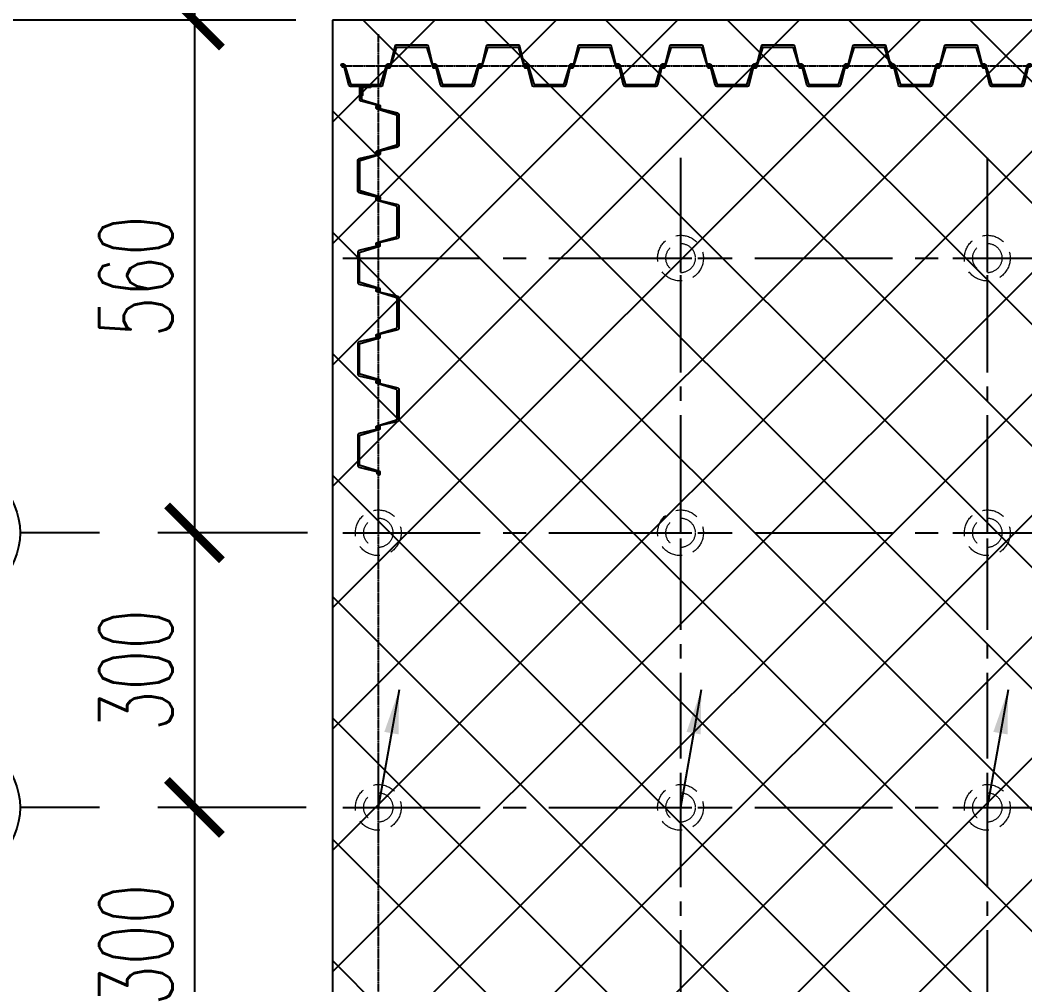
# Model space of a CAD drawing. Extents: x -64479 to 90650, y -38385 to 38270.
# Drawn here: x -50910 to -49813, y 10174 to 11228 of the extents above; entities that cross this region are included whole.
import ezdxf

# ---------------------------------------------------------------- set-up
doc = ezdxf.new("R2010")
doc.units = 0
doc.header["$MEASUREMENT"] = 0
doc.linetypes.add('CENTER2', pattern=[1.125, 0.75, -0.125, 0.125, -0.125])
doc.linetypes.add('HIDDEN', pattern=[0.375, 0.25, -0.125])
doc.layers.get('0').update_dxf_attribs({"linetype": 'CONTINUOUS'})
for name, color, linetype in [('BORDER', 2, 'CONTINUOUS'), ('CENTER', 9, 'CENTER2'), ('Cu', 230, 'CONTINUOUS'), ('Dam', 4, 'CONTINUOUS'), ('DIMENSION', 4, 'CONTINUOUS'), ('HATCH', 7, 'CONTINUOUS'), ('TEXT', 3, 'CONTINUOUS')]:
    doc.layers.add(name, color=color, linetype=linetype)
doc.layers.add('KHUAT', color=235, linetype='HIDDEN', lineweight=18)
doc.styles.add('DIM', font='romans.shx', dxfattribs={"width": 0.65})
doc.dimstyles.new('1-400', dxfattribs={"dimscale": 400, "dimtxt": 0.22, "dimasz": 0.12, "dimexe": 0.1, "dimexo": 0.1, "dimgap": 0.08, "dimtad": 1, "dimdec": 0, "dimzin": 0, "dimdsep": 46, "dimtxsty": 'DIM', "dimblk": 'ARCHTICK', "dimcen": 0.15, "dimdle": 0.1, "dimclrd": 4, "dimclre": 7, "dimclrt": 2, "dimaunit": 1, "dimadec": 0, "dimazin": 0, "dimtfac": 1, "dimtdec": 0, "dimtix": 1, "dimtmove": 1, "dimatfit": 3, "dimfxl": 1, "dimtolj": 1, "dimtzin": 0, "dimarcsym": 0})
doc.dimstyles.new('400.Ph', dxfattribs={"dimscale": 400, "dimtxt": 0.2, "dimasz": 0.15, "dimexe": 0.1, "dimexo": 0.1, "dimgap": 0.06, "dimtad": 1, "dimdec": 0, "dimzin": 0, "dimdsep": 46, "dimtxsty": 'DIM', "dimblk": 'ARCHTICK', "dimcen": 0.15, "dimdle": 0.1, "dimclrd": 256, "dimclre": 7, "dimclrt": 6, "dimadec": 0, "dimazin": 0, "dimtfac": 1, "dimtdec": 0, "dimtix": 1, "dimtmove": 0, "dimatfit": 3, "dimldrblk": 'ARCHTICK', "dimfxl": 1, "dimtolj": 1, "dimtzin": 0, "dimarcsym": 0})

# ---------------------------------------------------------------- blocks, each defined once
blk = doc.blocks.new('CocD500_HH')
at = {"layer": 'CENTER', "ltscale": 50}
for p, q in [((0, 37.5), (0, -37.5)), ((-37.5, 0), (37.5, 0))]:
    blk.add_line(p, q, dxfattribs=at)
at = {"layer": 'KHUAT', "ltscale": 100}
for radius in [25, 16]:
    blk.add_circle((0, 0), radius, dxfattribs=at)
blk = doc.blocks.new('_ArchTick')
at = {"color": 0, "linetype": 'ByBlock', "const_width": 0.15}
blk.add_lwpolyline([(-0.5, -0.5), (0.5, 0.5)], dxfattribs=at)
blk = doc.blocks.new('Cu SKSP-V SY390')
at = {"layer": 'CENTER'}
for p, q in [((-25, 20.3), (-25, 24.7)), ((25, 20.3), (25, 24.7))]:
    blk.add_line(p, q, dxfattribs=at)
at = {"layer": 'Cu'}
blk.add_lwpolyline([(-16.6, 2.7, 0.331206), (-15.7, 2), (15.7, 2, 0.331206), (16.6, 2.7), (23.1, 23.9, -0.331206), (24.1, 24.7), (25.3, 24.7, -0.223582), (26.5, 24.1, -0.452935), (26.1, 22.2), (25, 21.7, -0.518485), (24.2, 21.9, -0.300037), (24.7, 22.4), (25.7, 22.9, 0.427626), (25.8, 23.6, 0.215462), (25.3, 23.9), (24.5, 23.9, 0.331206), (23.7, 23.3), (18.4, 1.3, -0.331206), (16.7, 0), (-16.7, 0, -0.331206), (-18.4, 1.3), (-23.7, 23.3, 0.331206), (-24.5, 23.9), (-25.3, 23.9, 0.215462), (-25.8, 23.6, 0.427626), (-25.7, 22.9), (-24.7, 22.4, -0.300037), (-24.2, 21.9, -0.518485), (-25, 21.7), (-26.1, 22.2, -0.452935), (-26.5, 24.1, -0.223582), (-25.3, 24.7), (-24.1, 24.7, -0.331206), (-23.1, 23.9)], format="xyb", close=True, dxfattribs=at)
blk = doc.blocks.new('Cu SKSP-V Loai SY390')
at = {"layer": 'CENTER'}
for p, q in [((-25, 20.3), (-25, 24.7)), ((25, 20.3), (25, 24.7))]:
    blk.add_line(p, q, dxfattribs=at)
at = {"layer": 'Cu'}
blk.add_lwpolyline([(-16.6, 2.7, 0.331206), (-15.7, 2), (15.7, 2, 0.331206), (16.6, 2.7), (23.1, 23.9, -0.331206), (24.1, 24.7), (25.3, 24.7, -0.223582), (26.5, 24.1, -0.452935), (26.1, 22.2), (25, 21.7, -0.518485), (24.2, 21.9, -0.300037), (24.7, 22.4), (25.7, 22.9, 0.427626), (25.8, 23.6, 0.215462), (25.3, 23.9), (24.5, 23.9, 0.331206), (23.7, 23.3), (18.4, 1.3, -0.331206), (16.7, 0), (-16.7, 0, -0.331206), (-18.4, 1.3), (-23.7, 23.3, 0.331206), (-24.5, 23.9), (-25.3, 23.9, 0.215462), (-25.8, 23.6, 0.427626), (-25.7, 22.9), (-24.7, 22.4, -0.300037), (-24.2, 21.9, -0.518485), (-25, 21.7), (-26.1, 22.2, -0.452935), (-26.5, 24.1, -0.223582), (-25.3, 24.7), (-24.1, 24.7, -0.331206), (-23.1, 23.9)], format="xyb", close=True, dxfattribs=at)
at = {"layer": 'DIMENSION'}
blk.add_blockref('Cu SKSP-V SY390', (0, 0), dxfattribs=at)
blk = doc.blocks.new('*U12')
at = {"layer": 'DIMENSION', "xscale": -1, "rotation": 180}
for p in [(50, 45), (150, 45), (250, 45), (350, 45), (450, 45), (550, 45), (650, 45)]:
    blk.add_blockref('Cu SKSP-V Loai SY390', p, dxfattribs=at)
at = {"layer": 'DIMENSION'}
for p in [(0, 0), (100, 0), (200, 0), (300, 0), (400, 0), (500, 0), (600, 0), (700, 0)]:
    blk.add_blockref('Cu SKSP-V Loai SY390', p, dxfattribs=at)
blk = doc.blocks.new('*U13')
at = {"layer": 'DIMENSION', "xscale": -1, "rotation": 180}
for p in [(50, 45), (150, 45), (250, 45), (350, 45)]:
    blk.add_blockref('Cu SKSP-V Loai SY390', p, dxfattribs=at)
at = {"layer": 'DIMENSION'}
for p in [(0, 0), (100, 0), (200, 0), (300, 0)]:
    blk.add_blockref('Cu SKSP-V Loai SY390', p, dxfattribs=at)
blk = doc.blocks.new('*D14')
at = {"layer": 'DIMENSION', "lineweight": -2}
blk.add_line((-51207.4, 13667.7), (-51207.4, 11187.7), dxfattribs=at)
at = {"layer": 'DIMENSION', "color": 7, "lineweight": -2}
for p, q in [((-50609.1, 13627.7), (-51247.4, 13627.7)), ((-50609.1, 11227.7), (-51247.4, 11227.7))]:
    blk.add_line(p, q, dxfattribs=at)
at = {"layer": 'DIMENSION', "lineweight": -2, "xscale": 60, "yscale": 60, "zscale": 60}
for p, rotation in [((-51207.4, 13627.7), 90), ((-51207.4, 11227.7), 270)]:
    blk.add_blockref('_ArchTick', p, dxfattribs=dict(at, rotation=rotation))
at = {"layer": 'DIMENSION', "color": 6, "insert": (-51271.4, 12427.7), "char_height": 80, "attachment_point": 5, "rotation": 90, "style": 'DIM'}
blk.add_mtext('\\A1;2400', dxfattribs=at)
blk = doc.blocks.new('*D15')
at = {"layer": 'DIMENSION', "lineweight": -2}
blk.add_line((-51207.4, 11267.7), (-51207.4, 9927.7), dxfattribs=at)
at = {"layer": 'DIMENSION', "color": 7, "lineweight": -2}
for p, q in [((-50609.1, 11227.7), (-51247.4, 11227.7)), ((-51054.4, 9967.7), (-51247.4, 9967.7))]:
    blk.add_line(p, q, dxfattribs=at)
at = {"layer": 'DIMENSION', "lineweight": -2, "xscale": 60, "yscale": 60, "zscale": 60}
for p, rotation in [((-51207.4, 11227.7), 90), ((-51207.4, 9967.7), 270)]:
    blk.add_blockref('_ArchTick', p, dxfattribs=dict(at, rotation=rotation))
at = {"layer": 'DIMENSION', "color": 6, "insert": (-51271.4, 10597.7), "char_height": 80, "attachment_point": 5, "rotation": 90, "style": 'DIM'}
blk.add_mtext('\\A1;1260', dxfattribs=at)
blk = doc.blocks.new('*D72')
at = {"layer": 'DIMENSION', "lineweight": -2}
for p, q in [((-50719.8, 11352.7), (-50719.8, 11412.7)), ((-50719.8, 11352.7), (-50719.8, 11227.7)), ((-50719.8, 11227.7), (-50719.8, 11167.7))]:
    blk.add_line(p, q, dxfattribs=at)
at = {"layer": 'DIMENSION', "color": 7, "lineweight": -2}
for p, q in [((-50609.1, 11352.7), (-50759.8, 11352.7)), ((-50609.1, 11227.7), (-50759.8, 11227.7))]:
    blk.add_line(p, q, dxfattribs=at)
at = {"layer": 'DIMENSION', "lineweight": -2, "xscale": 60, "yscale": 60, "zscale": 60}
for p, rotation in [((-50719.8, 11352.7), 270), ((-50719.8, 11227.7), 90)]:
    blk.add_blockref('_ArchTick', p, dxfattribs=dict(at, rotation=rotation))
at = {"layer": 'DIMENSION', "color": 6, "insert": (-50783.8, 11290.2), "char_height": 80, "attachment_point": 5, "rotation": 90, "style": 'DIM'}
blk.add_mtext('\\A1;125', dxfattribs=at)
blk = doc.blocks.new('*D454')
at = {"layer": 'DIMENSION', "lineweight": -2}
blk.add_line((-50719.8, 11267.7), (-50719.8, 10627.7), dxfattribs=at)
at = {"layer": 'DIMENSION', "color": 7, "lineweight": -2}
for p, q in [((-50609.1, 11227.7), (-50759.8, 11227.7)), ((-50596.6, 10667.7), (-50759.8, 10667.7))]:
    blk.add_line(p, q, dxfattribs=at)
at = {"layer": 'DIMENSION', "lineweight": -2, "xscale": 60, "yscale": 60, "zscale": 60}
for p, rotation in [((-50719.8, 11227.7), 90), ((-50719.8, 10667.7), 270)]:
    blk.add_blockref('_ArchTick', p, dxfattribs=dict(at, rotation=rotation))
at = {"layer": 'DIMENSION', "color": 6, "insert": (-50783.8, 10947.7), "char_height": 80, "attachment_point": 5, "rotation": 90, "style": 'DIM'}
blk.add_mtext('\\A1;560', dxfattribs=at)
blk = doc.blocks.new('*D455')
at = {"layer": 'DIMENSION', "lineweight": -2}
blk.add_line((-50719.8, 10707.7), (-50719.8, 10327.7), dxfattribs=at)
at = {"layer": 'DIMENSION', "color": 7, "lineweight": -2}
for p, q in [((-50596.6, 10667.7), (-50759.8, 10667.7)), ((-50597.8, 10367.7), (-50759.8, 10367.7))]:
    blk.add_line(p, q, dxfattribs=at)
at = {"layer": 'DIMENSION', "lineweight": -2, "xscale": 60, "yscale": 60, "zscale": 60}
for p, rotation in [((-50719.8, 10667.7), 90), ((-50719.8, 10367.7), 270)]:
    blk.add_blockref('_ArchTick', p, dxfattribs=dict(at, rotation=rotation))
at = {"layer": 'DIMENSION', "color": 6, "insert": (-50783.8, 10517.7), "char_height": 80, "attachment_point": 5, "rotation": 90, "style": 'DIM'}
blk.add_mtext('\\A1;300', dxfattribs=at)
blk = doc.blocks.new('*D456')
at = {"layer": 'DIMENSION', "lineweight": -2}
blk.add_line((-50719.8, 10407.7), (-50719.8, 10027.7), dxfattribs=at)
at = {"layer": 'DIMENSION', "color": 7, "lineweight": -2}
for p, q in [((-50597.8, 10367.7), (-50759.8, 10367.7)), ((-50597.8, 10067.7), (-50759.8, 10067.7))]:
    blk.add_line(p, q, dxfattribs=at)
at = {"layer": 'DIMENSION', "lineweight": -2, "xscale": 60, "yscale": 60, "zscale": 60}
for p, rotation in [((-50719.8, 10367.7), 90), ((-50719.8, 10067.7), 270)]:
    blk.add_blockref('_ArchTick', p, dxfattribs=dict(at, rotation=rotation))
at = {"layer": 'DIMENSION', "color": 6, "insert": (-50783.8, 10217.7), "char_height": 80, "attachment_point": 5, "rotation": 90, "style": 'DIM'}
blk.add_mtext('\\A1;300', dxfattribs=at)

msp = doc.modelspace()

# ---------------------------------------------------------------- hatches: boundary and pattern name
at = {"layer": 'Dam'}
h = msp.add_hatch(dxfattribs=at)
h.set_pattern_fill('ANSI37', color=8, scale=750, style=0)
h.set_pattern_definition([(45, (42841.45, -11350.51), (-66.29126, 66.29126), []), (135, (42841.45, -11350.51), (-66.29126, -66.29126), [])])
h.paths.add_polyline_path([(-46787.1, 10927.7), (-45582.3, 10927.7), (-45582.3, 11227.7), (-50569.1, 11227.7), (-50569.1, 8225.7), (-50267.1, 8225.7), (-50267.1, 9967.7), (-46787.1, 9967.7)])
at = {"layer": 'HATCH'}
h = msp.add_hatch(dxfattribs=at)
h.set_pattern_fill('ANSI31', color=256, scale=70, style=0)
h.set_pattern_definition([(315, (-50537.2736, 11155.1908), (-0.61872, -0.61872), [])])
edge = h.paths.add_edge_path()
edge.add_ellipse((-50536.7, 11145.6), major_axis=(-0.283, 0.283), ratio=1, start_angle=135, end_angle=225, ccw=False)
edge.add_line((-50536.7, 11145.2), (-50537.3, 11145.2))
edge.add_line((-50537.3, 11145.2), (-50537.3, 11155.2))
edge.add_line((-50537.3, 11155.2), (-50527.3, 11155.2))
edge.add_line((-50527.3, 11155.2), (-50527.3, 11154.6))
edge.add_ellipse((-50527.7, 11154.6), major_axis=(-0.283, 0.283), ratio=1, start_angle=135, end_angle=225, ccw=False)
edge.add_line((-50527.7, 11154.2), (-50535.1, 11154.2))
edge.add_ellipse((-50535.1, 11153), major_axis=(0.849, 0.849), ratio=1, start_angle=45, end_angle=135)
edge.add_line((-50536.3, 11153), (-50536.3, 11145.6))

# ---------------------------------------------------------------- linework, layer by layer
at = {"layer": 'BORDER'}
for p, q in [((-49069.1, 11227.7), (-50569.1, 11227.7)), ((-46789.1, 11227.7), (-50569.1, 11227.7)), ((-50569.1, 11227.7), (-50569.1, 9967.7))]:
    msp.add_line(p, q, dxfattribs=at)
at = {"layer": 'CENTER', "ltscale": 2}
for p, q in [((-50519.1, 11212.2), (-50519.1, 9973.8)), ((-50557.8, 11177.7), (-46819.9, 11177.7))]:
    msp.add_line(p, q, dxfattribs=at)
at = {"layer": 'CENTER', "ltscale": 125}
for p, q in [((-50189.1, 11077.3), (-50189.1, 9367.7)), ((-49854.1, 11077.3), (-49854.1, 9367.7))]:
    msp.add_line(p, q, dxfattribs=at)
at = {"layer": 'CENTER', "ltscale": 200}
for p, q in [((-50557.8, 10967.7), (-46872.8, 10967.7)), ((-50557.8, 10667.7), (-46833.8, 10667.7)), ((-50557.8, 10367.7), (-46833.8, 10367.7))]:
    msp.add_line(p, q, dxfattribs=at)
at = {"layer": 'DIMENSION'}
for p, q in [((-50823.6, 10667.7), (-50910.3, 10667.7)), ((-50823.6, 10367.7), (-50910.3, 10367.7))]:
    msp.add_line(p, q, dxfattribs=at)
for points in [[(-50499.4, 11197.5, -0.331206), (-50498.5, 11198.2), (-50467.2, 11198.2, -0.331206), (-50466.2, 11197.5), (-50459.7, 11176.3, 0.331206), (-50458.8, 11175.5), (-50457.6, 11175.5, 0.223582), (-50456.4, 11176.1, 0.452935), (-50456.8, 11178), (-50457.8, 11178.5, 0.518485), (-50458.6, 11178.3, 0.300037), (-50458.2, 11177.8), (-50457.1, 11177.2, -0.427626), (-50457, 11176.6, -0.215462), (-50457.6, 11176.3), (-50458.3, 11176.3, -0.331206), (-50459.1, 11176.9), (-50464.4, 11198.9, 0.331206), (-50466.2, 11200.2), (-50499.5, 11200.2, 0.331206), (-50501.2, 11198.9), (-50506.6, 11176.9, -0.331206), (-50507.3, 11176.3), (-50508.1, 11176.3, -0.215462), (-50508.7, 11176.6, -0.427626), (-50508.5, 11177.2), (-50507.5, 11177.8, 0.300037), (-50507, 11178.3, 0.518485), (-50507.8, 11178.5), (-50508.9, 11178, 0.452935), (-50509.3, 11176.1, 0.223582), (-50508.1, 11175.5), (-50506.9, 11175.5, 0.331206), (-50505.9, 11176.3)], [(-50399.4, 11197.5, -0.331206), (-50398.5, 11198.2), (-50367.2, 11198.2, -0.331206), (-50366.2, 11197.5), (-50359.7, 11176.3, 0.331206), (-50358.8, 11175.5), (-50357.6, 11175.5, 0.223582), (-50356.4, 11176.1, 0.452935), (-50356.8, 11178), (-50357.8, 11178.5, 0.518485), (-50358.6, 11178.3, 0.300037), (-50358.2, 11177.8), (-50357.1, 11177.2, -0.427626), (-50357, 11176.6, -0.215462), (-50357.6, 11176.3), (-50358.3, 11176.3, -0.331206), (-50359.1, 11176.9), (-50364.4, 11198.9, 0.331206), (-50366.2, 11200.2), (-50399.5, 11200.2, 0.331206), (-50401.2, 11198.9), (-50406.6, 11176.9, -0.331206), (-50407.3, 11176.3), (-50408.1, 11176.3, -0.215462), (-50408.7, 11176.6, -0.427626), (-50408.5, 11177.2), (-50407.5, 11177.8, 0.300037), (-50407, 11178.3, 0.518485), (-50407.8, 11178.5), (-50408.9, 11178, 0.452935), (-50409.3, 11176.1, 0.223582), (-50408.1, 11175.5), (-50406.9, 11175.5, 0.331206), (-50405.9, 11176.3)], [(-50299.4, 11197.5, -0.331206), (-50298.5, 11198.2), (-50267.2, 11198.2, -0.331206), (-50266.2, 11197.5), (-50259.7, 11176.3, 0.331206), (-50258.8, 11175.5), (-50257.6, 11175.5, 0.223582), (-50256.4, 11176.1, 0.452935), (-50256.8, 11178), (-50257.8, 11178.5, 0.518485), (-50258.6, 11178.3, 0.300037), (-50258.2, 11177.8), (-50257.1, 11177.2, -0.427626), (-50257, 11176.6, -0.215462), (-50257.6, 11176.3), (-50258.3, 11176.3, -0.331206), (-50259.1, 11176.9), (-50264.4, 11198.9, 0.331206), (-50266.2, 11200.2), (-50299.5, 11200.2, 0.331206), (-50301.2, 11198.9), (-50306.6, 11176.9, -0.331206), (-50307.3, 11176.3), (-50308.1, 11176.3, -0.215462), (-50308.7, 11176.6, -0.427626), (-50308.5, 11177.2), (-50307.5, 11177.8, 0.300037), (-50307, 11178.3, 0.518485), (-50307.8, 11178.5), (-50308.9, 11178, 0.452935), (-50309.3, 11176.1, 0.223582), (-50308.1, 11175.5), (-50306.9, 11175.5, 0.331206), (-50305.9, 11176.3)], [(-50199.4, 11197.5, -0.331206), (-50198.5, 11198.2), (-50167.2, 11198.2, -0.331206), (-50166.2, 11197.5), (-50159.7, 11176.3, 0.331206), (-50158.8, 11175.5), (-50157.6, 11175.5, 0.223582), (-50156.4, 11176.1, 0.452935), (-50156.8, 11178), (-50157.8, 11178.5, 0.518485), (-50158.6, 11178.3, 0.300037), (-50158.2, 11177.8), (-50157.1, 11177.2, -0.427626), (-50157, 11176.6, -0.215462), (-50157.6, 11176.3), (-50158.3, 11176.3, -0.331206), (-50159.1, 11176.9), (-50164.4, 11198.9, 0.331206), (-50166.2, 11200.2), (-50199.5, 11200.2, 0.331206), (-50201.2, 11198.9), (-50206.6, 11176.9, -0.331206), (-50207.3, 11176.3), (-50208.1, 11176.3, -0.215462), (-50208.7, 11176.6, -0.427626), (-50208.5, 11177.2), (-50207.5, 11177.8, 0.300037), (-50207, 11178.3, 0.518485), (-50207.8, 11178.5), (-50208.9, 11178, 0.452935), (-50209.3, 11176.1, 0.223582), (-50208.1, 11175.5), (-50206.9, 11175.5, 0.331206), (-50205.9, 11176.3)], [(-50099.4, 11197.5, -0.331206), (-50098.5, 11198.2), (-50067.2, 11198.2, -0.331206), (-50066.2, 11197.5), (-50059.7, 11176.3, 0.331206), (-50058.8, 11175.5), (-50057.6, 11175.5, 0.223582), (-50056.4, 11176.1, 0.452935), (-50056.8, 11178), (-50057.8, 11178.5, 0.518485), (-50058.6, 11178.3, 0.300037), (-50058.2, 11177.8), (-50057.1, 11177.2, -0.427626), (-50057, 11176.6, -0.215462), (-50057.6, 11176.3), (-50058.3, 11176.3, -0.331206), (-50059.1, 11176.9), (-50064.4, 11198.9, 0.331206), (-50066.2, 11200.2), (-50099.5, 11200.2, 0.331206), (-50101.2, 11198.9), (-50106.6, 11176.9, -0.331206), (-50107.3, 11176.3), (-50108.1, 11176.3, -0.215462), (-50108.7, 11176.6, -0.427626), (-50108.5, 11177.2), (-50107.5, 11177.8, 0.300037), (-50107, 11178.3, 0.518485), (-50107.8, 11178.5), (-50108.9, 11178, 0.452935), (-50109.3, 11176.1, 0.223582), (-50108.1, 11175.5), (-50106.9, 11175.5, 0.331206), (-50105.9, 11176.3)], [(-49999.4, 11197.5, -0.331206), (-49998.5, 11198.2), (-49967.2, 11198.2, -0.331206), (-49966.2, 11197.5), (-49959.7, 11176.3, 0.331206), (-49958.8, 11175.5), (-49957.6, 11175.5, 0.223582), (-49956.4, 11176.1, 0.452935), (-49956.8, 11178), (-49957.8, 11178.5, 0.518485), (-49958.6, 11178.3, 0.300037), (-49958.2, 11177.8), (-49957.1, 11177.2, -0.427626), (-49957, 11176.6, -0.215462), (-49957.6, 11176.3), (-49958.3, 11176.3, -0.331206), (-49959.1, 11176.9), (-49964.4, 11198.9, 0.331206), (-49966.2, 11200.2), (-49999.5, 11200.2, 0.331206), (-50001.2, 11198.9), (-50006.6, 11176.9, -0.331206), (-50007.3, 11176.3), (-50008.1, 11176.3, -0.215462), (-50008.7, 11176.6, -0.427626), (-50008.5, 11177.2), (-50007.5, 11177.8, 0.300037), (-50007, 11178.3, 0.518485), (-50007.8, 11178.5), (-50008.9, 11178, 0.452935), (-50009.3, 11176.1, 0.223582), (-50008.1, 11175.5), (-50006.9, 11175.5, 0.331206), (-50005.9, 11176.3)], [(-49899.4, 11197.5, -0.331206), (-49898.5, 11198.2), (-49867.2, 11198.2, -0.331206), (-49866.2, 11197.5), (-49859.7, 11176.3, 0.331206), (-49858.8, 11175.5), (-49857.6, 11175.5, 0.223582), (-49856.4, 11176.1, 0.452935), (-49856.8, 11178), (-49857.8, 11178.5, 0.518485), (-49858.6, 11178.3, 0.300037), (-49858.2, 11177.8), (-49857.1, 11177.2, -0.427626), (-49857, 11176.6, -0.215462), (-49857.6, 11176.3), (-49858.3, 11176.3, -0.331206), (-49859.1, 11176.9), (-49864.4, 11198.9, 0.331206), (-49866.2, 11200.2), (-49899.5, 11200.2, 0.331206), (-49901.2, 11198.9), (-49906.6, 11176.9, -0.331206), (-49907.3, 11176.3), (-49908.1, 11176.3, -0.215462), (-49908.7, 11176.6, -0.427626), (-49908.5, 11177.2), (-49907.5, 11177.8, 0.300037), (-49907, 11178.3, 0.518485), (-49907.8, 11178.5), (-49908.9, 11178, 0.452935), (-49909.3, 11176.1, 0.223582), (-49908.1, 11175.5), (-49906.9, 11175.5, 0.331206), (-49905.9, 11176.3)], [(-50549.4, 11157.9, 0.331206), (-50548.5, 11157.2), (-50517.2, 11157.2, 0.331206), (-50516.2, 11157.9), (-50509.7, 11179.1, -0.331206), (-50508.8, 11179.8), (-50507.6, 11179.8, -0.223582), (-50506.4, 11179.3, -0.452935), (-50506.8, 11177.4), (-50507.8, 11176.9, -0.518485), (-50508.6, 11177.1, -0.300037), (-50508.2, 11177.6), (-50507.1, 11178.1, 0.427626), (-50507, 11178.8, 0.215462), (-50507.6, 11179), (-50508.3, 11179, 0.331206), (-50509.1, 11178.5), (-50514.4, 11156.5, -0.331206), (-50516.2, 11155.2), (-50549.5, 11155.2, -0.331206), (-50551.2, 11156.5), (-50556.6, 11178.5, 0.331206), (-50557.3, 11179), (-50558.1, 11179, 0.215462), (-50558.7, 11178.8, 0.427626), (-50558.5, 11178.1), (-50557.5, 11177.6, -0.300037), (-50557, 11177.1, -0.518485), (-50557.8, 11176.9), (-50558.9, 11177.4, -0.452935), (-50559.3, 11179.3, -0.223582), (-50558.1, 11179.8), (-50556.9, 11179.8, -0.331206), (-50555.9, 11179.1)], [(-50449.4, 11157.9, 0.331206), (-50448.5, 11157.2), (-50417.2, 11157.2, 0.331206), (-50416.2, 11157.9), (-50409.7, 11179.1, -0.331206), (-50408.8, 11179.8), (-50407.6, 11179.8, -0.223582), (-50406.4, 11179.3, -0.452935), (-50406.8, 11177.4), (-50407.8, 11176.9, -0.518485), (-50408.6, 11177.1, -0.300037), (-50408.2, 11177.6), (-50407.1, 11178.1, 0.427626), (-50407, 11178.8, 0.215462), (-50407.6, 11179), (-50408.3, 11179, 0.331206), (-50409.1, 11178.5), (-50414.4, 11156.5, -0.331206), (-50416.2, 11155.2), (-50449.5, 11155.2, -0.331206), (-50451.2, 11156.5), (-50456.6, 11178.5, 0.331206), (-50457.3, 11179), (-50458.1, 11179, 0.215462), (-50458.7, 11178.8, 0.427626), (-50458.5, 11178.1), (-50457.5, 11177.6, -0.300037), (-50457, 11177.1, -0.518485), (-50457.8, 11176.9), (-50458.9, 11177.4, -0.452935), (-50459.3, 11179.3, -0.223582), (-50458.1, 11179.8), (-50456.9, 11179.8, -0.331206), (-50455.9, 11179.1)], [(-50349.4, 11157.9, 0.331206), (-50348.5, 11157.2), (-50317.2, 11157.2, 0.331206), (-50316.2, 11157.9), (-50309.7, 11179.1, -0.331206), (-50308.8, 11179.8), (-50307.6, 11179.8, -0.223582), (-50306.4, 11179.3, -0.452935), (-50306.8, 11177.4), (-50307.8, 11176.9, -0.518485), (-50308.6, 11177.1, -0.300037), (-50308.2, 11177.6), (-50307.1, 11178.1, 0.427626), (-50307, 11178.8, 0.215462), (-50307.6, 11179), (-50308.3, 11179, 0.331206), (-50309.1, 11178.5), (-50314.4, 11156.5, -0.331206), (-50316.2, 11155.2), (-50349.5, 11155.2, -0.331206), (-50351.2, 11156.5), (-50356.6, 11178.5, 0.331206), (-50357.3, 11179), (-50358.1, 11179, 0.215462), (-50358.7, 11178.8, 0.427626), (-50358.5, 11178.1), (-50357.5, 11177.6, -0.300037), (-50357, 11177.1, -0.518485), (-50357.8, 11176.9), (-50358.9, 11177.4, -0.452935), (-50359.3, 11179.3, -0.223582), (-50358.1, 11179.8), (-50356.9, 11179.8, -0.331206), (-50355.9, 11179.1)], [(-50249.4, 11157.9, 0.331206), (-50248.5, 11157.2), (-50217.2, 11157.2, 0.331206), (-50216.2, 11157.9), (-50209.7, 11179.1, -0.331206), (-50208.8, 11179.8), (-50207.6, 11179.8, -0.223582), (-50206.4, 11179.3, -0.452935), (-50206.8, 11177.4), (-50207.8, 11176.9, -0.518485), (-50208.6, 11177.1, -0.300037), (-50208.2, 11177.6), (-50207.1, 11178.1, 0.427626), (-50207, 11178.8, 0.215462), (-50207.6, 11179), (-50208.3, 11179, 0.331206), (-50209.1, 11178.5), (-50214.4, 11156.5, -0.331206), (-50216.2, 11155.2), (-50249.5, 11155.2, -0.331206), (-50251.2, 11156.5), (-50256.6, 11178.5, 0.331206), (-50257.3, 11179), (-50258.1, 11179, 0.215462), (-50258.7, 11178.8, 0.427626), (-50258.5, 11178.1), (-50257.5, 11177.6, -0.300037), (-50257, 11177.1, -0.518485), (-50257.8, 11176.9), (-50258.9, 11177.4, -0.452935), (-50259.3, 11179.3, -0.223582), (-50258.1, 11179.8), (-50256.9, 11179.8, -0.331206), (-50255.9, 11179.1)], [(-50149.4, 11157.9, 0.331206), (-50148.5, 11157.2), (-50117.2, 11157.2, 0.331206), (-50116.2, 11157.9), (-50109.7, 11179.1, -0.331206), (-50108.8, 11179.8), (-50107.6, 11179.8, -0.223582), (-50106.4, 11179.3, -0.452935), (-50106.8, 11177.4), (-50107.8, 11176.9, -0.518485), (-50108.6, 11177.1, -0.300037), (-50108.2, 11177.6), (-50107.1, 11178.1, 0.427626), (-50107, 11178.8, 0.215462), (-50107.6, 11179), (-50108.3, 11179, 0.331206), (-50109.1, 11178.5), (-50114.4, 11156.5, -0.331206), (-50116.2, 11155.2), (-50149.5, 11155.2, -0.331206), (-50151.2, 11156.5), (-50156.6, 11178.5, 0.331206), (-50157.3, 11179), (-50158.1, 11179, 0.215462), (-50158.7, 11178.8, 0.427626), (-50158.5, 11178.1), (-50157.5, 11177.6, -0.300037), (-50157, 11177.1, -0.518485), (-50157.8, 11176.9), (-50158.9, 11177.4, -0.452935), (-50159.3, 11179.3, -0.223582), (-50158.1, 11179.8), (-50156.9, 11179.8, -0.331206), (-50155.9, 11179.1)], [(-50049.4, 11157.9, 0.331206), (-50048.5, 11157.2), (-50017.2, 11157.2, 0.331206), (-50016.2, 11157.9), (-50009.7, 11179.1, -0.331206), (-50008.8, 11179.8), (-50007.6, 11179.8, -0.223582), (-50006.4, 11179.3, -0.452935), (-50006.8, 11177.4), (-50007.8, 11176.9, -0.518485), (-50008.6, 11177.1, -0.300037), (-50008.2, 11177.6), (-50007.1, 11178.1, 0.427626), (-50007, 11178.8, 0.215462), (-50007.6, 11179), (-50008.3, 11179, 0.331206), (-50009.1, 11178.5), (-50014.4, 11156.5, -0.331206), (-50016.2, 11155.2), (-50049.5, 11155.2, -0.331206), (-50051.2, 11156.5), (-50056.6, 11178.5, 0.331206), (-50057.3, 11179), (-50058.1, 11179, 0.215462), (-50058.7, 11178.8, 0.427626), (-50058.5, 11178.1), (-50057.5, 11177.6, -0.300037), (-50057, 11177.1, -0.518485), (-50057.8, 11176.9), (-50058.9, 11177.4, -0.452935), (-50059.3, 11179.3, -0.223582), (-50058.1, 11179.8), (-50056.9, 11179.8, -0.331206), (-50055.9, 11179.1)], [(-49949.4, 11157.9, 0.331206), (-49948.5, 11157.2), (-49917.2, 11157.2, 0.331206), (-49916.2, 11157.9), (-49909.7, 11179.1, -0.331206), (-49908.8, 11179.8), (-49907.6, 11179.8, -0.223582), (-49906.4, 11179.3, -0.452935), (-49906.8, 11177.4), (-49907.8, 11176.9, -0.518485), (-49908.6, 11177.1, -0.300037), (-49908.2, 11177.6), (-49907.1, 11178.1, 0.427626), (-49907, 11178.8, 0.215462), (-49907.6, 11179), (-49908.3, 11179, 0.331206), (-49909.1, 11178.5), (-49914.4, 11156.5, -0.331206), (-49916.2, 11155.2), (-49949.5, 11155.2, -0.331206), (-49951.2, 11156.5), (-49956.6, 11178.5, 0.331206), (-49957.3, 11179), (-49958.1, 11179, 0.215462), (-49958.7, 11178.8, 0.427626), (-49958.5, 11178.1), (-49957.5, 11177.6, -0.300037), (-49957, 11177.1, -0.518485), (-49957.8, 11176.9), (-49958.9, 11177.4, -0.452935), (-49959.3, 11179.3, -0.223582), (-49958.1, 11179.8), (-49956.9, 11179.8, -0.331206), (-49955.9, 11179.1)], [(-50536.3, 11145.6, -0.414214), (-50536.7, 11145.2), (-50537.3, 11145.2), (-50537.3, 11155.2), (-50527.3, 11155.2), (-50527.3, 11154.6, -0.414214), (-50527.7, 11154.2), (-50535.1, 11154.2, 0.414214), (-50536.3, 11153)], [(-50499.3, 11124.3, -0.331206), (-50498.6, 11123.4), (-50498.6, 11092, -0.331206), (-50499.3, 11091.1), (-50520.5, 11084.6, 0.331206), (-50521.2, 11083.6), (-50521.2, 11082.4, 0.223582), (-50520.7, 11081.2, 0.452935), (-50518.8, 11081.6), (-50518.3, 11082.7, 0.518485), (-50518.5, 11083.5, 0.300037), (-50519, 11083), (-50519.5, 11082, -0.427626), (-50520.2, 11081.9, -0.215462), (-50520.4, 11082.4), (-50520.4, 11083.2, -0.331206), (-50519.9, 11084), (-50497.9, 11089.3, 0.331206), (-50496.6, 11091), (-50496.6, 11124.4, 0.331206), (-50497.9, 11126.1), (-50519.9, 11131.4, -0.331206), (-50520.4, 11132.2), (-50520.4, 11133, -0.215462), (-50520.2, 11133.5, -0.427626), (-50519.5, 11133.4), (-50519, 11132.4, 0.300037), (-50518.5, 11131.9, 0.518485), (-50518.3, 11132.7), (-50518.8, 11133.8, 0.452935), (-50520.7, 11134.1, 0.223582), (-50521.2, 11133), (-50521.2, 11131.7, 0.331206), (-50520.5, 11130.8)], [(-50538.9, 11074.3, 0.331206), (-50539.6, 11073.4), (-50539.6, 11042, 0.331206), (-50538.9, 11041.1), (-50517.6, 11034.6, -0.331206), (-50516.9, 11033.6), (-50516.9, 11032.4, -0.223582), (-50517.5, 11031.2, -0.452935), (-50519.3, 11031.6), (-50519.9, 11032.7, -0.518485), (-50519.6, 11033.5, -0.300037), (-50519.1, 11033), (-50518.6, 11032, 0.427626), (-50518, 11031.9, 0.215462), (-50517.7, 11032.4), (-50517.7, 11033.2, 0.331206), (-50518.3, 11034), (-50540.3, 11039.3, -0.331206), (-50541.6, 11041), (-50541.6, 11074.4, -0.331206), (-50540.3, 11076.1), (-50518.3, 11081.4, 0.331206), (-50517.7, 11082.2), (-50517.7, 11083, 0.215462), (-50518, 11083.5, 0.427626), (-50518.6, 11083.4), (-50519.1, 11082.4, -0.300037), (-50519.6, 11081.9, -0.518485), (-50519.9, 11082.7), (-50519.3, 11083.8, -0.452935), (-50517.5, 11084.1, -0.223582), (-50516.9, 11083), (-50516.9, 11081.7, -0.331206), (-50517.6, 11080.8)]]:
    msp.add_lwpolyline(points, format="xyb", close=True, dxfattribs=at)
for points in [[(-49809.1, 11178.5), (-49814.4, 11156.5, -0.331206), (-49816.2, 11155.2), (-49849.5, 11155.2, -0.331206), (-49851.2, 11156.5), (-49856.6, 11178.5, 0.331206), (-49857.3, 11179), (-49858.1, 11179, 0.215462), (-49858.7, 11178.8, 0.427626), (-49858.5, 11178.1), (-49857.5, 11177.6, -0.300037), (-49857, 11177.1, -0.518485), (-49857.8, 11176.9), (-49858.9, 11177.4, -0.452935), (-49859.3, 11179.3, -0.223582), (-49858.1, 11179.8), (-49856.9, 11179.8, -0.331206), (-49855.9, 11179.1), (-49849.4, 11157.9, 0.331206), (-49848.5, 11157.2), (-49817.2, 11157.2, 0.331206), (-49816.2, 11157.9), (-49809.7, 11179.1, -0.331206)], [(-50537.3, 11155.2), (-50537.3, 11141.5, 0.331206), (-50536.6, 11140.6), (-50517.6, 11134.6, -0.331206), (-50516.9, 11133.6), (-50516.9, 11132.4, -0.223582), (-50517.5, 11131.2, -0.452935), (-50519.3, 11131.6), (-50519.9, 11132.7, -0.518485), (-50519.6, 11133.5, -0.300037), (-50519.1, 11133), (-50518.6, 11132, 0.427626), (-50518, 11131.9, 0.215462), (-50517.7, 11132.4), (-50517.7, 11133.2, 0.331206), (-50518.3, 11134), (-50537.8, 11139.3, -0.331206), (-50539.1, 11141), (-50539.1, 11155.2)]]:
    msp.add_lwpolyline(points, format="xyb", dxfattribs=at)
for centre in [(-50986, 10667.7), (-50986, 10367.7)]:
    msp.add_circle(centre, 75.7, dxfattribs=at)

# ---------------------------------------------------------------- block references
msp.add_blockref('*U12', (-50532.8, 11155.2), dxfattribs=at)
at = {"layer": 'DIMENSION', "xscale": -1, "rotation": 270}
msp.add_blockref('*U13', (-50541.6, 10757.7), dxfattribs=at)
at = {"layer": 'HATCH'}
for p in [(-50189.1, 10967.7), (-49854.1, 10967.7), (-50519.1, 10667.7), (-50189.1, 10667.7), (-49854.1, 10667.7), (-50519.1, 10367.7), (-50189.1, 10367.7), (-49854.1, 10367.7)]:
    msp.add_blockref('CocD500_HH', p, dxfattribs=at)

# ---------------------------------------------------------------- dimensions: what is measured, and where the dimension line sits
at = {"layer": 'DIMENSION'}
for base, p1, p2, picture, middle in [((-51207.4, 11227.7), (-50569.1, 13627.7), (-50569.1, 11227.7), '*D14', (-51271.4, 12427.7)), ((-50719.8, 10667.7), (-50569.1, 11227.7), (-50556.6, 10667.7), '*D454', (-50783.8, 10947.7))]:
    dim = msp.add_linear_dim(base=base, p1=p1, p2=p2, angle=90, dimstyle='400.Ph', dxfattribs=at)
    dim.commit()
    dim.dimension.update_dxf_attribs({"geometry": picture, "text_midpoint": middle})
for base, p1, p2, picture, middle in [((-50719.8, 11227.7), (-50569.1, 11352.7), (-50569.1, 11227.7), '*D72', (-50783.8, 11290.2)), ((-51207.4, 9967.7), (-50569.1, 11227.7), (-51014.4, 9967.7), '*D15', (-51271.4, 10597.7)), ((-50719.8, 10367.7), (-50556.6, 10667.7), (-50557.8, 10367.7), '*D455', (-50783.8, 10517.7)), ((-50719.8, 10067.7), (-50557.8, 10367.7), (-50557.8, 10067.7), '*D456', (-50783.8, 10217.7))]:
    dim = msp.add_linear_dim(base=base, p1=p1, p2=p2, angle=90, dimstyle='400.Ph', override={"dimtmove": 1}, dxfattribs=at)
    dim.commit()
    dim.dimension.update_dxf_attribs({"geometry": picture, "text_midpoint": middle})

# ---------------------------------------------------------------- leaders
at = {"layer": 'TEXT'}
for points in [[(-50496.4, 10496.1), (-50519.1, 10367.7)], [(-50166.4, 10496.1), (-50189.1, 10367.7)], [(-49831.4, 10496.1), (-49854.1, 10367.7)]]:
    msp.add_leader(points, dimstyle='1-400', override={"dimgap": 0.08, "dimtad": 0}, dxfattribs=at)

doc.saveas('drawing.dxf')
